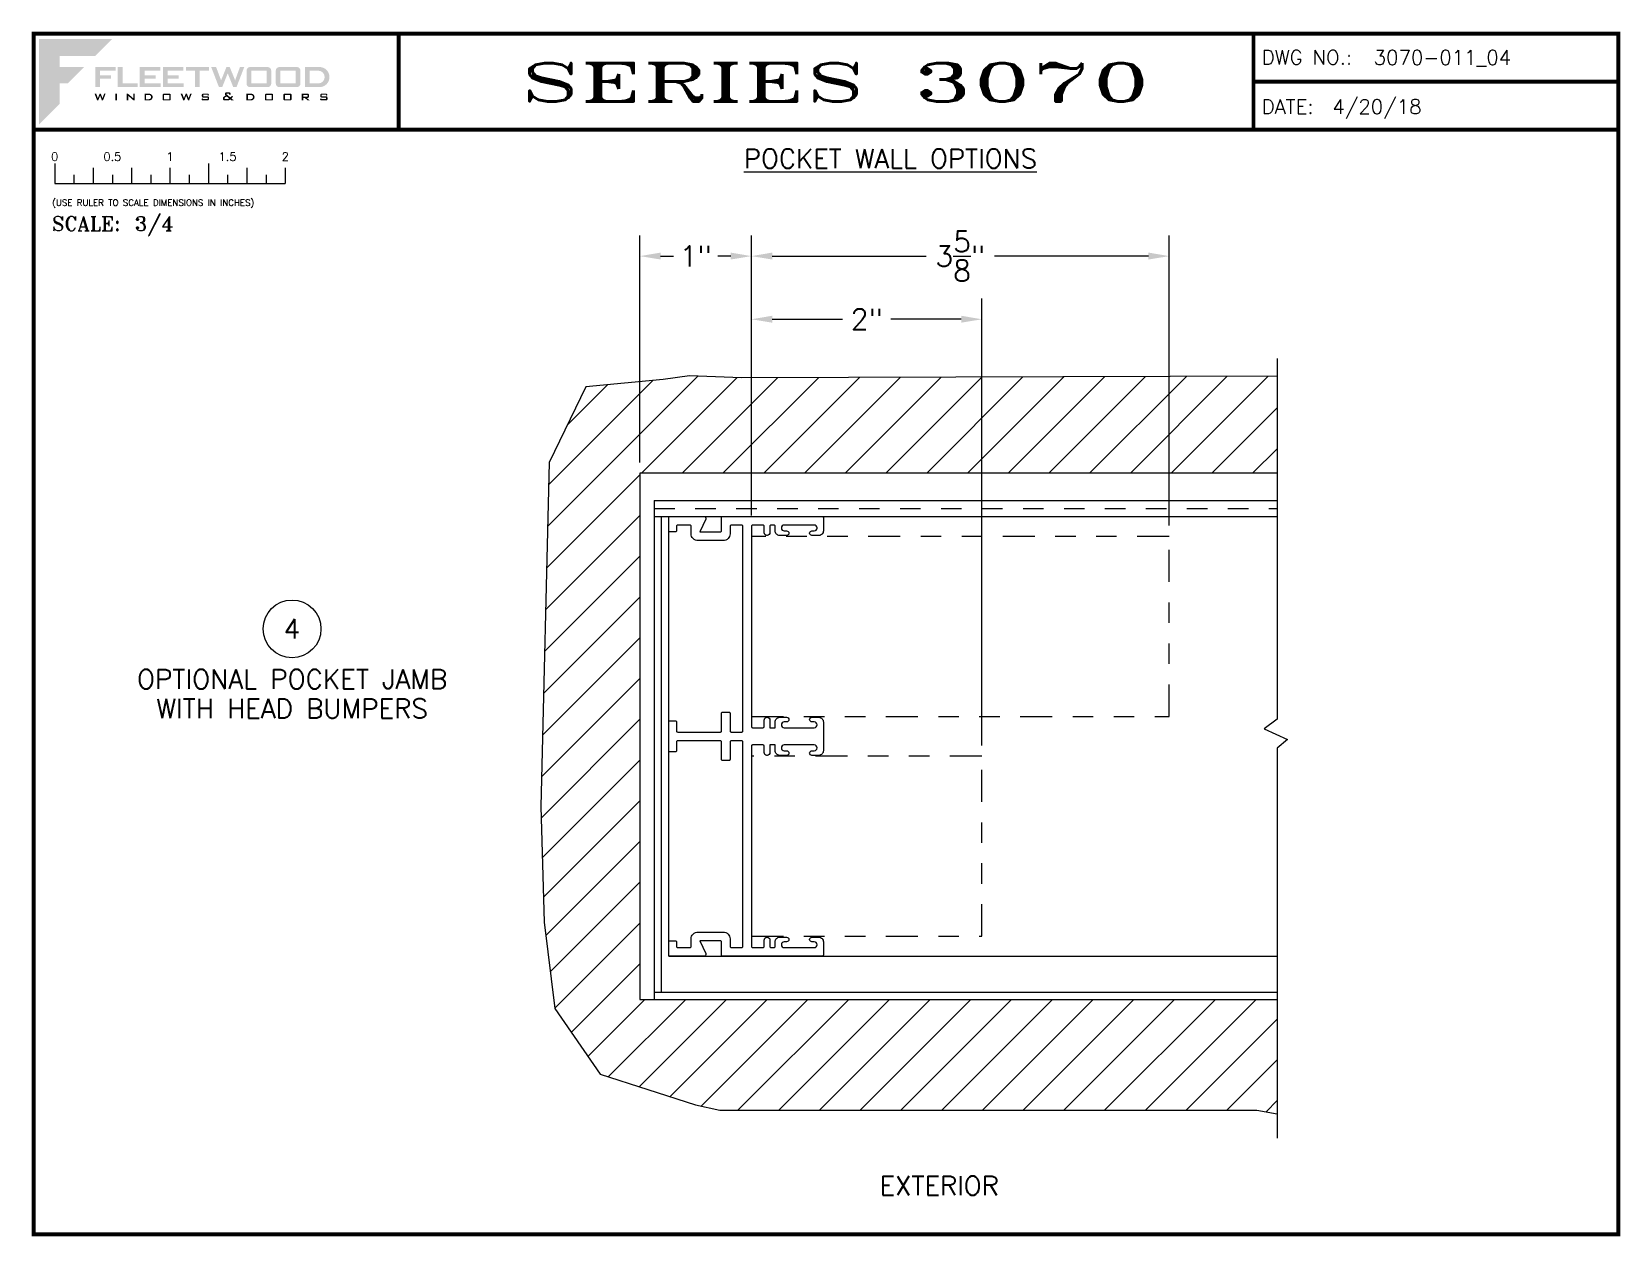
# Paper-space layout 'DETAIL 4' of a CAD drawing. Extents: x 0.1 to 10.5, y 0.1 to 7.9.
# The model-space entities are those that its viewports show. They can reach past a viewport. Long polylines and large blocks are cut down to what shows.
import ezdxf
from ezdxf.enums import TextEntityAlignment as Align

# ---------------------------------------------------------------- set-up
doc = ezdxf.new("R2010")
doc.units = 0
doc.header["$LTSCALE"] = 0.25
doc.header["$MEASUREMENT"] = 0
doc.linetypes.add('HIDDEN', pattern=[0.375, 0.25, -0.125])
doc.linetypes.add('PHANTOM2', pattern=[1.25, 0.625, -0.125, 0.125, -0.125, 0.125, -0.125])
doc.layers.get('0').update_dxf_attribs({"linetype": 'CONTINUOUS'})
doc.layers.get('DEFPOINTS').update_dxf_attribs({"color": 1, "linetype": 'CONTINUOUS'})
for name, color, linetype in [('DIM', 7, 'CONTINUOUS'), ('FRAME', 1, 'CONTINUOUS'), ('SILL-PAN', 7, 'CONTINUOUS'), ('TEXT', 7, 'CONTINUOUS'), ('WALL', 7, 'CONTINUOUS')]:
    doc.layers.add(name, color=color, linetype=linetype)
doc.layers.add('VP', color=40, linetype='CONTINUOUS', plot=False)
doc.layers.get('VP').off()
doc.styles.add('ROMANS', font='romans')
doc.styles.add('ROMANT', font='romant')
doc.styles.add('SIMPLEX-094', font='simplex.shx', dxfattribs={"height": 0.094})
doc.styles.get("Standard").update_dxf_attribs({"font": 'simplex.shx'})
doc.dimstyles.new('THREE-QUARTER SCALE', dxfattribs={"dimscale": 0.75, "dimtxt": 0.18, "dimasz": 0.18, "dimexe": 0.18, "dimexo": 0.09375, "dimgap": 0.09, "dimtad": 0, "dimtih": 1, "dimtoh": 1, "dimdec": 4, "dimlfac": 1.333, "dimzin": 0, "dimdsep": 46, "dimlunit": 4, "dimtxsty": 'Standard', "dimcen": 0.09, "dimadec": 0, "dimazin": 0, "dimtfac": 1, "dimtdec": 4, "dimtofl": 0, "dimtmove": 0, "dimatfit": 3, "dimfxl": 0, "dimtolj": 1, "dimtzin": 0, "dimarcsym": 0})

# ---------------------------------------------------------------- blocks, each defined once
blk = doc.blocks.new('*D30')
at = {"layer": 'DEFPOINTS', "color": 0}
for p in [(4.828, 6.048), (4.828, 4.701), (6.328, 3.205)]:
    blk.add_point(p, dxfattribs=at)
at = {"layer": 'TEXT', "color": 0, "lineweight": -2}
for p, q in [((4.828, 4.772), (4.828, 6.183)), ((6.328, 3.275), (6.328, 6.183)), ((4.963, 6.048), (5.42, 6.048)), ((6.193, 6.048), (5.735, 6.048))]:
    blk.add_line(p, q, dxfattribs=at)
at = {"layer": 'TEXT', "color": 0}
for points in [[(4.963, 6.071), (4.963, 6.026), (4.828, 6.048)], [(6.193, 6.071), (6.193, 6.026), (6.328, 6.048)]]:
    blk.add_solid(points, dxfattribs=at)
at = {"layer": 'TEXT', "color": 0, "insert": (5.578, 6.048), "char_height": 0.135, "attachment_point": 5}
blk.add_mtext('\\A1;2"', dxfattribs=at)
blk = doc.blocks.new('*D31')
at = {"layer": 'DEFPOINTS', "color": 0}
for p in [(7.547, 6.459), (4.828, 4.701), (7.547, 4.636)]:
    blk.add_point(p, dxfattribs=at)
at = {"layer": 'TEXT', "color": 0, "lineweight": -2}
for p, q in [((4.828, 4.772), (4.828, 6.594)), ((7.547, 4.706), (7.547, 6.594)), ((4.963, 6.459), (5.965, 6.459)), ((7.412, 6.459), (6.409, 6.459))]:
    blk.add_line(p, q, dxfattribs=at)
at = {"layer": 'TEXT', "color": 0}
for points in [[(4.963, 6.482), (4.963, 6.437), (4.828, 6.459)], [(7.412, 6.482), (7.412, 6.437), (7.547, 6.459)]]:
    blk.add_solid(points, dxfattribs=at)
at = {"layer": 'TEXT', "color": 0, "insert": (6.187, 6.459), "char_height": 0.135, "attachment_point": 5}
blk.add_mtext('\\A1;3{\\H1.000000x;\\S5/8;}"', dxfattribs=at)
blk = doc.blocks.new('*D32')
at = {"layer": 'DEFPOINTS', "color": 0}
for p in [(4.828, 6.459), (4.102, 5.046), (4.828, 4.701)]:
    blk.add_point(p, dxfattribs=at)
at = {"layer": 'TEXT', "color": 0, "lineweight": -2}
for p, q in [((4.102, 5.117), (4.102, 6.594)), ((4.828, 4.772), (4.828, 6.594)), ((4.237, 6.459), (4.32, 6.459)), ((4.693, 6.459), (4.61, 6.459))]:
    blk.add_line(p, q, dxfattribs=at)
at = {"layer": 'TEXT', "color": 0}
for points in [[(4.237, 6.482), (4.237, 6.437), (4.102, 6.459)], [(4.693, 6.482), (4.693, 6.437), (4.828, 6.459)]]:
    blk.add_solid(points, dxfattribs=at)
at = {"layer": 'TEXT', "color": 0, "insert": (4.465, 6.459), "char_height": 0.135, "attachment_point": 5}
blk.add_mtext('\\A1;1"', dxfattribs=at)
blk = doc.blocks.new('sectball')
blk.add_circle((0, 0), 0.125)
blk.add_attdef('NO', text='', height=0.062).set_placement((0, 0), align=Align.MIDDLE_CENTER)
for tag, p in [('LINE1', (0, -0.2588)), ('LINE2', (0, -0.3864)), ('LINE3', (0, -0.5214))]:
    blk.add_attdef(tag, text='', height=0.078).set_placement(p, align=Align.CENTER)
blk = doc.blocks.new('Three Quarter')
for p, q in [((0.137, -0.219), (0.137, -0.35)), ((0.262, -0.294), (0.262, -0.35)), ((0.387, -0.249), (0.387, -0.35)), ((0.512, -0.294), (0.512, -0.35)), ((0.637, -0.249), (0.637, -0.35)), ((0.762, -0.294), (0.762, -0.35)), ((0.887, -0.249), (0.887, -0.35)), ((1.012, -0.294), (1.012, -0.35)), ((1.137, -0.219), (1.137, -0.35)), ((1.262, -0.294), (1.262, -0.35)), ((1.387, -0.249), (1.387, -0.35)), ((1.512, -0.294), (1.512, -0.35)), ((1.637, -0.249), (1.637, -0.35)), ((0.137, -0.35), (1.637, -0.35))]:
    blk.add_line(p, q)
for s, p in [('0', (0.137, -0.219)), ('0.5', (0.512, -0.219)), ('1', (0.887, -0.219)), ('1.5', (1.262, -0.219)), ('2', (1.637, -0.219))]:
    blk.add_text(s, height=0.055).set_placement(p, align=Align.BOTTOM_CENTER)
at = {"style": 'ROMANS'}
blk.add_text('(USE RULER TO SCALE DIMENSIONS IN INCHES)', height=0.04115, dxfattribs=at).set_placement((0.12, -0.495))
blk = doc.blocks.new('Fleetwood_Logo_6-10-15')
h = blk.add_hatch(color=154)
h.dxf.hatch_style = 1
h.paths.add_polyline_path([(0.2526, -0.0017), (0.0019, -0.0017), (0.0019, -0.2942), (0.0725, -0.2236), (0.0725, -0.1535), (0.1007, -0.1535), (0.1567, -0.0976), (0.0725, -0.0976), (0.0725, -0.0596), (0.1946, -0.0596)])
h = blk.add_hatch(color=251)
h.dxf.hatch_style = 1
h.paths.add_polyline_path([(0.2487, -0.1256), (0.2112, -0.1256), (0.2112, -0.1102), (0.2647, -0.1102), (0.2647, -0.0976), (0.1946, -0.0976), (0.1946, -0.1667), (0.2112, -0.1667), (0.2112, -0.1377), (0.2487, -0.1377)])
h = blk.add_hatch(color=251)
h.dxf.hatch_style = 1
h.paths.add_polyline_path([(0.2886, -0.0976), (0.272, -0.0976), (0.272, -0.1667), (0.3401, -0.1667), (0.3401, -0.1535), (0.2886, -0.1535)])
h = blk.add_hatch(color=251)
h.dxf.hatch_style = 1
h.paths.add_polyline_path([(0.4175, -0.0976), (0.3474, -0.0976), (0.3474, -0.1667), (0.4185, -0.1667), (0.4185, -0.1534), (0.364, -0.1534), (0.364, -0.1377), (0.4015, -0.1377), (0.4015, -0.1256), (0.364, -0.1256), (0.364, -0.1102), (0.4175, -0.1102)])
h = blk.add_hatch(color=251)
h.dxf.hatch_style = 1
h.paths.add_polyline_path([(0.4965, -0.0976), (0.4264, -0.0976), (0.4264, -0.1667), (0.4975, -0.1667), (0.4975, -0.1534), (0.443, -0.1534), (0.443, -0.1377), (0.4804, -0.1377), (0.4804, -0.1256), (0.443, -0.1256), (0.443, -0.1102), (0.4965, -0.1102)])
h = blk.add_hatch(color=251)
h.dxf.hatch_style = 1
h.paths.add_polyline_path([(0.5842, -0.0976), (0.5054, -0.0976), (0.5054, -0.1102), (0.5365, -0.1102), (0.5365, -0.1667), (0.5531, -0.1667), (0.5531, -0.1102), (0.5842, -0.1102)])
h = blk.add_hatch(color=251)
h.dxf.hatch_style = 1
h.paths.add_polyline_path([(0.6089, -0.0976), (0.5921, -0.0976), (0.6188, -0.1667), (0.63, -0.1667), (0.6489, -0.1192), (0.6679, -0.1667), (0.6789, -0.1667), (0.7056, -0.0976), (0.6908, -0.0976), (0.6742, -0.1433), (0.6558, -0.0976), (0.6446, -0.0976), (0.6261, -0.1433)])
h = blk.add_hatch(color=251)
h.dxf.hatch_style = 1
h.paths.add_polyline_path([(0.7853, -0.0976), (0.726, -0.0976, 0.414214), (0.7133, -0.1102), (0.7133, -0.154, 0.414214), (0.726, -0.1667), (0.7853, -0.1667, 0.414214), (0.798, -0.154), (0.798, -0.1102, 0.414214)])
h.paths.add_polyline_path([(0.7819, -0.1102), (0.7819, -0.154), (0.7294, -0.154), (0.7294, -0.1102)], flags=16)
h = blk.add_hatch(color=251)
h.dxf.hatch_style = 1
h.paths.add_polyline_path([(0.8856, -0.0976), (0.8262, -0.0976, 0.414214), (0.8136, -0.1102), (0.8136, -0.154, 0.414214), (0.8262, -0.1667), (0.8856, -0.1667, 0.414214), (0.8982, -0.154), (0.8982, -0.1102, 0.414214)])
h.paths.add_polyline_path([(0.8822, -0.1102), (0.8822, -0.154), (0.8296, -0.154), (0.8296, -0.1102)], flags=16)
h = blk.add_hatch(color=251)
h.dxf.hatch_style = 1
h.paths.add_polyline_path([(0.9632, -0.0976), (0.914, -0.0976), (0.914, -0.1667), (0.9632, -0.1667, 1)])
h.paths.add_polyline_path([(0.9301, -0.1102), (0.9593, -0.1102, -1), (0.9593, -0.154), (0.9301, -0.154)], flags=16)
h = blk.add_hatch(color=7)
h.dxf.hatch_style = 1
h.paths.add_polyline_path([(0.2301, -0.1891), (0.2251, -0.1891), (0.2196, -0.2043), (0.2134, -0.1891), (0.2097, -0.1891), (0.2035, -0.2043), (0.1978, -0.1891), (0.1922, -0.1891), (0.2011, -0.2121), (0.2048, -0.2121), (0.2112, -0.1963), (0.2175, -0.2121), (0.2212, -0.2121)])
h = blk.add_hatch(color=7)
h.dxf.hatch_style = 1
h.paths.add_polyline_path([(0.2691, -0.1891), (0.2637, -0.1891), (0.2637, -0.2118), (0.2637, -0.2121), (0.2691, -0.2121)])
h = blk.add_hatch(color=7)
h.dxf.hatch_style = 1
h.paths.add_polyline_path([(0.3077, -0.1964), (0.3259, -0.2121), (0.3298, -0.2121), (0.3298, -0.1891), (0.325, -0.1891), (0.325, -0.2047), (0.3067, -0.1891), (0.3029, -0.1891), (0.3029, -0.2121), (0.3077, -0.2121)])
h = blk.add_hatch(color=7)
h.dxf.hatch_style = 1
h.paths.add_polyline_path([(0.3801, -0.1891), (0.3637, -0.1891), (0.3637, -0.2121), (0.3801, -0.2121, 1)])
h.paths.add_polyline_path([(0.3691, -0.2079), (0.3691, -0.1933), (0.3788, -0.1933, -1), (0.3788, -0.2079)], flags=16)
h = blk.add_hatch(color=7)
h.dxf.hatch_style = 1
h.paths.add_polyline_path([(0.4537, -0.2079), (0.4537, -0.1933, 0.414214), (0.4495, -0.1891), (0.4297, -0.1891, 0.414214), (0.4255, -0.1933), (0.4255, -0.2079, 0.414214), (0.4297, -0.2121), (0.4495, -0.2121, 0.414214)])
h.paths.add_polyline_path([(0.4308, -0.2079), (0.4308, -0.1933), (0.4484, -0.1933), (0.4484, -0.2079)], flags=16)
h = blk.add_hatch(color=7)
h.dxf.hatch_style = 1
h.paths.add_polyline_path([(0.5253, -0.1891), (0.5203, -0.1891), (0.5148, -0.2043), (0.5087, -0.1891), (0.5049, -0.1891), (0.4988, -0.2043), (0.493, -0.1891), (0.4874, -0.1891), (0.4963, -0.2121), (0.5001, -0.2121), (0.5064, -0.1963), (0.5127, -0.2121), (0.5164, -0.2121)])
h = blk.add_hatch(color=7)
h.dxf.hatch_style = 1
h.paths.add_polyline_path([(0.5801, -0.1891), (0.5643, -0.1891, 0.414214), (0.56, -0.1933), (0.56, -0.1981, 0.414214), (0.5643, -0.2024), (0.58, -0.2024), (0.58, -0.2078), (0.5637, -0.2078), (0.5637, -0.2052), (0.5591, -0.2062), (0.5591, -0.2078, 0.414214), (0.5634, -0.2121), (0.5805, -0.2121, 0.414214), (0.5848, -0.2078), (0.5848, -0.2024, 0.414214), (0.5805, -0.1982), (0.5648, -0.1982), (0.5648, -0.193), (0.5798, -0.193), (0.5798, -0.1958), (0.5843, -0.1948), (0.5843, -0.1933, 0.414214)])
h = blk.add_hatch(color=7)
h.dxf.hatch_style = 1
h.paths.add_polyline_path([(0.645, -0.1913, -0.222262), (0.6447, -0.1906), (0.6447, -0.1892), (0.6535, -0.1892), (0.6535, -0.193), (0.6587, -0.1918), (0.6587, -0.189, 0.414214), (0.6544, -0.1847), (0.6437, -0.1847, 0.414214), (0.6394, -0.189), (0.6394, -0.1922, 0.222262), (0.6407, -0.1948), (0.6415, -0.1955), (0.6345, -0.1998, 0.260684), (0.6329, -0.2027), (0.6329, -0.2078, 0.414214), (0.6372, -0.2121), (0.6514, -0.2121, 0.17577), (0.6536, -0.2113), (0.657, -0.2085), (0.6614, -0.2121), (0.6699, -0.2121), (0.6613, -0.2049), (0.6676, -0.1997), (0.6637, -0.1964), (0.6574, -0.2017)])
h.paths.add_polyline_path([(0.6532, -0.2052), (0.6509, -0.2072, -0.17577), (0.6502, -0.2074), (0.6382, -0.2074), (0.6382, -0.2033, -0.260684), (0.6387, -0.2025), (0.6451, -0.1985)], flags=16)
h = blk.add_hatch(color=7)
h.dxf.hatch_style = 1
h.paths.add_polyline_path([(0.7294, -0.1891), (0.713, -0.1891), (0.713, -0.2121), (0.7294, -0.2121, 1)])
h.paths.add_polyline_path([(0.7184, -0.2079), (0.7184, -0.1933), (0.7281, -0.1933, -1), (0.7281, -0.2079)], flags=16)
h = blk.add_hatch(color=7)
h.dxf.hatch_style = 1
h.paths.add_polyline_path([(0.8045, -0.2079), (0.8045, -0.1933, 0.414214), (0.8003, -0.1891), (0.7805, -0.1891, 0.414214), (0.7763, -0.1933), (0.7763, -0.2079, 0.414214), (0.7805, -0.2121), (0.8003, -0.2121, 0.414214)])
h.paths.add_polyline_path([(0.7816, -0.2079), (0.7816, -0.1933), (0.7992, -0.1933), (0.7992, -0.2079)], flags=16)
h = blk.add_hatch(color=7)
h.dxf.hatch_style = 1
h.paths.add_polyline_path([(0.8678, -0.2079), (0.8678, -0.1933, 0.414214), (0.8636, -0.1891), (0.8438, -0.1891, 0.414214), (0.8396, -0.1933), (0.8396, -0.2079, 0.414214), (0.8438, -0.2121), (0.8636, -0.2121, 0.414214)])
h.paths.add_polyline_path([(0.8449, -0.2079), (0.8449, -0.1933), (0.8624, -0.1933), (0.8624, -0.2079)], flags=16)
h = blk.add_hatch(color=7)
h.dxf.hatch_style = 1
h.paths.add_polyline_path([(0.9277, -0.1993), (0.9277, -0.1933, 0.414214), (0.9235, -0.1891), (0.9028, -0.1891), (0.9028, -0.2121), (0.9082, -0.2121), (0.9082, -0.2035), (0.9131, -0.2035), (0.9224, -0.2121), (0.9303, -0.2121), (0.9197, -0.2035), (0.9235, -0.2035, 0.414214)])
h.paths.add_polyline_path([(0.9082, -0.1993), (0.9082, -0.1933), (0.9214, -0.1933, -0.414214), (0.9224, -0.1943), (0.9224, -0.1983, -0.414214), (0.9214, -0.1993)], flags=16)
h = blk.add_hatch(color=7)
h.dxf.hatch_style = 1
h.paths.add_polyline_path([(0.9867, -0.1982), (0.971, -0.1982), (0.971, -0.193), (0.9859, -0.193), (0.9859, -0.1958), (0.9905, -0.1948), (0.9905, -0.1933, 0.414214), (0.9863, -0.1891), (0.9705, -0.1891, 0.414214), (0.9662, -0.1933), (0.9662, -0.1981, 0.414214), (0.9705, -0.2024), (0.9862, -0.2024), (0.9862, -0.2078), (0.9699, -0.2078), (0.9699, -0.2052), (0.9653, -0.2062), (0.9653, -0.2078, 0.414214), (0.9696, -0.2121), (0.9867, -0.2121, 0.414214), (0.991, -0.2078), (0.991, -0.2024, 0.414214)])
blk = doc.blocks.new('A-SIZE_L')
for p, q in [((8.095, 7.907), (8.095, 7.282)), ((8.095, 7.594), (10.47, 7.594)), ((0.157, 7.282), (10.47, 7.282))]:
    blk.add_line(p, q)
at = {"const_width": 0.025}
for points in [[(0.157, 7.907), (10.47, 7.907), (10.47, 0.093), (0.157, 0.093), (0.157, 7.907)], [(2.532, 7.907), (2.532, 7.282)], [(8.095, 7.907), (8.095, 7.282)], [(8.095, 7.594), (10.47, 7.594)], [(0.157, 7.282), (10.47, 7.282)]]:
    blk.add_lwpolyline(points, dxfattribs=at)
at = {"xscale": 1.898091133004928, "yscale": 1.898091133004928, "zscale": 1.898091133004928}
blk.add_blockref('Fleetwood_Logo_6-10-15', (0.188, 7.875), dxfattribs=at)
for s, style, p in [('DWG NO.:', 'SIMPLEX-094', (8.149, 7.705)), ('DATE:', 'SIMPLEX-094', (8.148, 7.385)), ('SCALE:', 'ROMANT', (0.276, 6.623))]:
    blk.add_text(s, height=0.094, dxfattribs=dict(style=style)).set_placement(p)
for tag, p, style in [('DWG_NO', (8.878, 7.705), 'SIMPLEX-094'), ('DATE', (8.609, 7.385), 'SIMPLEX-094'), ('SCALE', (0.814, 6.623), 'ROMANT')]:
    blk.add_attdef(tag, p, '', height=0.094, dxfattribs=dict(style=style))
for tag, height, style, width, p, p2 in [('DWG_NO', 0.094, 'SIMPLEX-094', 2.60233, (8.876, 7.704), (10.367, 7.704)), ('PRODUCT', 0.25, 'ROMANT', 2.260212, (3.282, 7.465), (7.345, 7.465))]:
    blk.add_attdef(tag, text='', height=height, dxfattribs=dict(style=style, width=width)).set_placement(p, p2, align=Align.FIT)
blk = doc.blocks.new('3712-2 TRACK JAMB')
blk.add_lwpolyline([(-0.368, -1.956), (-0.368, -2.108, -0.414214), (-0.377, -2.118), (-0.433, -2.118, -0.414214), (-0.442, -2.108), (-0.442, -1.956, 0.414214), (-0.452, -1.946), (-0.781, -1.946), (-0.822, -1.946, 0.414214), (-0.832, -1.956), (-0.832, -2.033, -0.414214), (-0.843, -2.043), (-0.891, -2.043, -0.414214), (-0.9, -2.033), (-0.9, -1.945), (-0.9, -1.853), (-0.9, -1.783, -0.414214), (-0.891, -1.773), (-0.843, -1.773, -0.414214), (-0.832, -1.783), (-0.832, -1.861, 0.414214), (-0.822, -1.871), (-0.768, -1.871), (-0.452, -1.871, 0.414214), (-0.442, -1.861), (-0.442, -1.708, -0.414214), (-0.433, -1.698), (-0.377, -1.698, -0.414214), (-0.368, -1.708), (-0.368, -1.861, 0.414214), (-0.357, -1.871), (-0.267, -1.871, 0.414214), (-0.257, -1.861), (-0.257, -0.954), (-0.257, -0.085, 0.414214), (-0.267, -0.075), (-0.357, -0.075, 0.414214), (-0.368, -0.085), (-0.368, -0.15, -0.414214), (-0.427, -0.21), (-0.645, -0.21, -0.414214), (-0.706, -0.15), (-0.706, -0.085, 0.414214), (-0.715, -0.075), (-0.822, -0.075, 0.414214), (-0.832, -0.085), (-0.832, -0.125, -0.414214), (-0.843, -0.135), (-0.891, -0.135, -0.414214), (-0.9, -0.125), (-0.9, -0.01, -0.414214), (-0.891, 0), (-0.594, 0, -0.546624), (-0.579, -0.023), (-0.63, -0.135), (-0.452, -0.135, 0.414214), (-0.442, -0.125), (-0.442, -0.01, -0.414214), (-0.433, 0), (0.433, 0, -0.414214), (0.442, -0.01), (0.442, -0.125, -0.414214), (0.403, -0.165), (0.343, -0.165, -0.414214), (0.323, -0.145), (0.323, -0.145, -0.414214), (0.343, -0.125), (0.363, -0.125, 0.414214), (0.388, -0.101), (0.388, -0.1, 0.414214), (0.363, -0.075), (0.102, -0.075, 0.414214), (0.078, -0.1), (0.078, -0.101, 0.414214), (0.102, -0.125), (0.123, -0.125, -0.414214), (0.143, -0.145), (0.143, -0.146, -0.414214), (0.123, -0.165), (0.062, -0.165, -0.414214), (0.023, -0.125), (0.023, -0.085, 0.414214), (0.013, -0.075), (-0.012, -0.075, 0.414214), (-0.022, -0.085), (-0.022, -0.14, -0.414214), (-0.047, -0.165), (-0.048, -0.165, -0.414214), (-0.072, -0.141), (-0.072, -0.085, 0.414214), (-0.082, -0.075), (-0.172, -0.075, 0.414214), (-0.183, -0.085), (-0.183, -0.954), (-0.183, -1.823, 0.414214), (-0.172, -1.833), (-0.082, -1.833, 0.414214), (-0.072, -1.823), (-0.072, -1.768, -0.414214), (-0.048, -1.743), (-0.047, -1.743, -0.414214), (-0.022, -1.768), (-0.022, -1.833), (0.023, -1.833), (0.023, -1.783, -0.414214), (0.062, -1.743), (0.123, -1.743, -0.414214), (0.143, -1.763), (0.143, -1.763, -0.414214), (0.123, -1.783), (0.102, -1.783, 0.414214), (0.078, -1.808), (0.078, -1.809, 0.414214), (0.102, -1.833), (0.363, -1.833, 0.414214), (0.388, -1.809), (0.388, -1.808, 0.414214), (0.363, -1.783), (0.343, -1.783, -0.414214), (0.323, -1.763, -0.414214), (0.343, -1.743), (0.403, -1.743, -0.414214), (0.442, -1.783), (0.442, -1.853), (0.442, -1.945), (0.442, -2.033, -0.414214), (0.403, -2.073), (0.343, -2.073, -0.414214), (0.323, -2.053), (0.323, -2.053, -0.414214), (0.343, -2.033), (0.363, -2.033, 0.414214), (0.388, -2.009), (0.388, -2.008, 0.414214), (0.363, -1.983), (0.102, -1.983, 0.414214), (0.078, -2.008), (0.078, -2.009, 0.414214), (0.102, -2.033), (0.123, -2.033, -0.414214), (0.143, -2.053), (0.143, -2.054, -0.414214), (0.123, -2.073), (0.062, -2.073, -0.414214), (0.023, -2.033), (0.023, -1.983), (-0.022, -1.983), (-0.022, -2.048, -0.414214), (-0.047, -2.073), (-0.048, -2.073, -0.414214), (-0.072, -2.049), (-0.072, -1.993, 0.414214), (-0.082, -1.983), (-0.172, -1.983, 0.414214), (-0.183, -1.993), (-0.183, -2.862), (-0.183, -3.731, 0.414214), (-0.172, -3.741), (-0.082, -3.741, 0.414214), (-0.072, -3.731), (-0.072, -3.676, -0.414214), (-0.048, -3.651), (-0.047, -3.651, -0.414214), (-0.022, -3.676), (-0.022, -3.731, 0.414214), (-0.012, -3.741), (0.013, -3.741, 0.414214), (0.023, -3.731), (0.023, -3.691, -0.414214), (0.062, -3.651), (0.123, -3.651, -0.414214), (0.143, -3.671), (0.143, -3.671, -0.414214), (0.123, -3.691), (0.102, -3.691, 0.414214), (0.078, -3.716), (0.078, -3.717, 0.414214), (0.102, -3.741), (0.363, -3.741, 0.414214), (0.388, -3.717), (0.388, -3.716, 0.414214), (0.363, -3.691), (0.343, -3.691, -0.414214), (0.323, -3.671, -0.414214), (0.343, -3.651), (0.403, -3.651, -0.414214), (0.442, -3.691), (0.442, -3.806, -0.414214), (0.433, -3.816), (-0.433, -3.816, -0.414214), (-0.442, -3.806), (-0.442, -3.691, 0.414214), (-0.452, -3.681), (-0.63, -3.681), (-0.579, -3.793, -0.546624), (-0.594, -3.816), (-0.891, -3.816, -0.414214), (-0.9, -3.806), (-0.9, -3.691, -0.414214), (-0.891, -3.681), (-0.843, -3.681, -0.414214), (-0.832, -3.691), (-0.832, -3.731, 0.414214), (-0.822, -3.741), (-0.715, -3.741, 0.414214), (-0.706, -3.731), (-0.706, -3.666, -0.414214), (-0.645, -3.606), (-0.427, -3.606, -0.414214), (-0.368, -3.666), (-0.368, -3.731, 0.414214), (-0.357, -3.741), (-0.267, -3.741, 0.414214), (-0.257, -3.731), (-0.257, -2.862), (-0.257, -1.956, 0.414214), (-0.267, -1.946), (-0.357, -1.946, 0.414214)], format="xyb", close=True)

msp = doc.modelspace()

# ---------------------------------------------------------------- hatches: boundary and pattern name
at = {"layer": 'TEXT'}
h = msp.add_hatch(dxfattribs=at)
h.set_pattern_fill('ANSI31', color=256, scale=2, style=0)
h.set_pattern_definition([(45, (-13.0026, -7.1469), (-0.1767767, 0.1767767), [])])
h.paths.add_polyline_path([(-9.35094, 2.1225), (-9.80332, 2.13808), (-10.03117, 2.10691), (-10.70081, 2.04457), (-11.01904, 1.38689), (-11.09275, -1.59872), (-11.06341, -2.60197), (-10.97151, -3.35125), (-10.57675, -3.92107), (-9.75038, -4.18604), (-9.53813, -4.2328), (-4.87747, -4.2328), (-4.70247, -4.26397), (-4.70247, -3.27215), (-10.23234, -3.27215), (-10.23234, 1.29386), (-4.70247, 1.29386), (-4.70247, 2.13614)])

# ---------------------------------------------------------------- linework, layer by layer
at = {"layer": 'FRAME', "linetype": 'PHANTOM2'}
for points in [[(-9.26474, -0.8164), (-5.63974, -0.8164), (-5.63974, 0.7461), (-9.26474, 0.7461)], [(-9.26474, -2.7244), (-7.26474, -2.7244), (-7.26474, -1.1619), (-9.26474, -1.1619)]]:
    msp.add_lwpolyline(points, close=True, dxfattribs=at)
at = {"layer": 'SILL-PAN'}
for p, q in [((-10.10774, 1.05786), (-10.10774, -3.27214)), ((-10.10774, 1.05786), (-4.70247, 1.05786)), ((-10.10774, 0.91886), (-4.70247, 0.91886)), ((-10.04574, -3.20974), (-10.04574, 0.91886)), ((-9.98274, -2.89714), (-9.98274, 0.91886)), ((-9.98274, -2.89714), (-4.70247, -2.89714)), ((-10.10774, -3.20974), (-4.70247, -3.20974))]:
    msp.add_line(p, q, dxfattribs=at)
at = {"layer": 'SILL-PAN', "linetype": 'HIDDEN'}
msp.add_line((-10.10774, 0.98836), (-4.70247, 0.98836), dxfattribs=at)
at = {"layer": 'WALL'}
for p, q in [((-10.23234, 1.29386), (-10.23234, -3.27215)), ((-4.70247, 1.29386), (-10.23234, 1.29386)), ((-10.23234, 0.46485), (-10.23234, -0.53515)), ((-10.23234, -3.27215), (-4.70247, -3.27215))]:
    msp.add_line(p, q, dxfattribs=at)
for points in [[(-4.70247, 2.28977), (-4.70247, -0.8409), (-4.8167, -0.92517), (-4.61282, -1.01663), (-4.70247, -1.0909), (-4.70247, -4.47621)], [(-4.70247, 2.13614), (-4.70247, 2.13614), (-9.35094, 2.1225), (-9.80332, 2.13808), (-10.03117, 2.10691), (-10.70081, 2.04457), (-11.01904, 1.38689), (-11.09275, -1.59872), (-11.06341, -2.60197), (-10.97151, -3.35125), (-10.57675, -3.92107), (-9.75038, -4.18604), (-9.53813, -4.2328), (-4.87747, -4.2328), (-4.70247, -4.26397)]]:
    msp.add_lwpolyline(points, dxfattribs=at)

# ---------------------------------------------------------------- block references
at = {"layer": 'FRAME'}
msp.add_blockref('3712-2 TRACK JAMB', (-9.08224, 0.91886), dxfattribs=at)

psp = doc.layouts.new('DETAIL 4')

# ---------------------------------------------------------------- block references
psp.add_blockref('Three Quarter', (0.15675, 7.2815))
at = {"layer": 'DIM'}
ref = psp.add_blockref('A-SIZE_L', (0, 0), dxfattribs=at)
ref.add_attrib('DATE', '4/20/18', (8.609162, 7.384688), dxfattribs={"layer": '0', "height": 0.094, "style": 'SIMPLEX-094'})
ref.add_attrib('SCALE', '3/4', (0.814418, 6.623137), dxfattribs={"layer": '0', "height": 0.094, "style": 'ROMANT'})
ref.add_attrib('PRODUCT', 'SERIES 3070', dxfattribs={"layer": '0', "height": 0.25, "style": 'ROMANT', "width": 1.609456}).set_placement((3.325751, 7.465268), (7.426032, 7.465268), align=Align.FIT)
ref.add_attrib('DWG_NO', '3070-011_04', (8.878092, 7.704793), dxfattribs={"layer": '0', "height": 0.094, "style": 'SIMPLEX-094'})
at = {"layer": 'TEXT'}
ref = psp.add_blockref('sectball', (1.83833, 4.03324), dxfattribs=dict(at, xscale=1.503999999999998, yscale=1.503999999999998, zscale=1.503999999999998))
ref.add_attrib('NO', '4', dxfattribs={"layer": '0', "height": 0.125}).set_placement((1.83833, 4.03324), align=Align.MIDDLE_CENTER)
ref.add_attrib('LINE1', 'OPTIONAL POCKET JAMB', dxfattribs={"layer": '0', "height": 0.125}).set_placement((1.83833, 3.643962), align=Align.CENTER)
ref.add_attrib('LINE2', 'WITH HEAD BUMPERS', dxfattribs={"layer": '0', "height": 0.125}).set_placement((1.83833, 3.452144), align=Align.CENTER)

# ---------------------------------------------------------------- texts
at = {"layer": 'TEXT', "char_height": 0.124, "attachment_point": 5}
for s, insert, width in [('{\\LPOCKET WALL OPTIONS}', (5.732054, 7.094), 2.2957), ('EXTERIOR', (6.050023, 0.409942), 1.90049439)]:
    psp.add_mtext(s, dxfattribs=dict(at, insert=insert, width=width))

# ---------------------------------------------------------------- dimensions: what is measured, and where the dimension line sits
at = {"layer": 'TEXT'}
for base, p1, p2, picture, middle in [((7.546555, 6.459266), (4.827805, 4.701357), (7.546555, 4.63554), '*D31', (6.18718, 6.459266)), ((4.827805, 6.048274), (6.327805, 3.20454), (4.827805, 4.701357), '*D30', (5.577805, 6.048274))]:
    dim = psp.add_linear_dim(base=base, p1=p1, p2=p2, dimstyle='THREE-QUARTER SCALE', dxfattribs=at)
    dim.commit()
    dim.dimension.update_dxf_attribs({"geometry": picture, "text_midpoint": middle})
dim = psp.add_linear_dim(base=(4.827805, 6.459266), p1=(4.102105, 5.046357), p2=(4.827805, 4.701357), text='1"', dimstyle='THREE-QUARTER SCALE', dxfattribs=at)
dim.commit()
dim.dimension.update_dxf_attribs({"geometry": '*D32', "text_midpoint": (4.464955, 6.459266)})

# ---------------------------------------------------------------- viewports
at = {"layer": 'VP'}
psp.add_viewport(center=(5.926249, 3.514061), size=(6.586593, 6.33323843), view_center_point=(-7.800149, -0.749203), view_height=8.44431791, dxfattribs=at)

doc.saveas('drawing.dxf')
